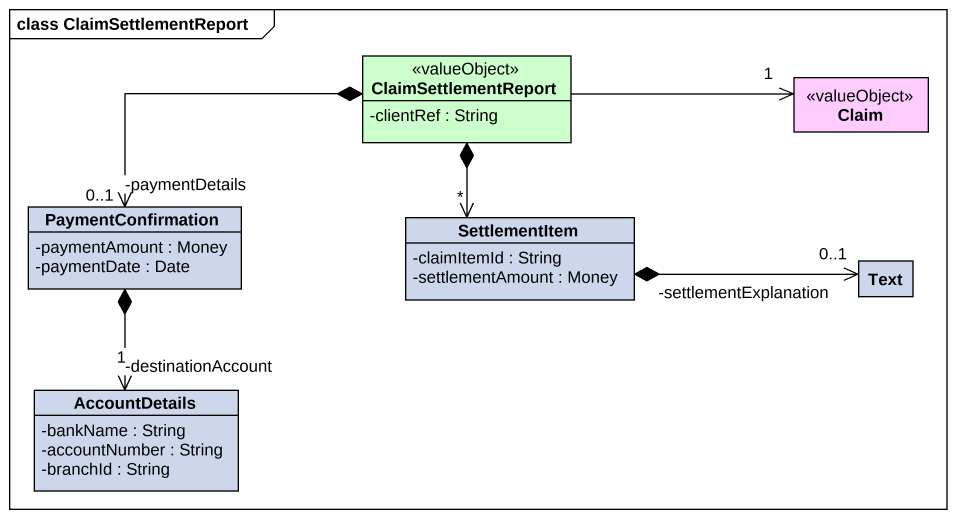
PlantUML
@startuml
mainframe class ClaimSettlementReport
hide circle
hide empty members
skinparam classAttributeIconSize 0
class ClaimSettlementReport <<valueObject>> #CCFFCC {
  -clientRef : String
}
class Claim <<valueObject>> #FFCCFF
class PaymentConfirmation #CDD7EB {
  -paymentAmount : Money
  -paymentDate : Date
}
class SettlementItem #CDD7EB {
  -claimItemId : String
  -settlementAmount : Money
}
class Text #CDD7EB
class AccountDetails #CDD7EB {
  -bankName : String
  -accountNumber : String
  -branchId : String
}
ClaimSettlementReport -right-> "1" Claim
ClaimSettlementReport *-left-> "-paymentDetails\n0..1" PaymentConfirmation
ClaimSettlementReport *--> "*" SettlementItem
PaymentConfirmation *--> "-destinationAccount\n1" AccountDetails
SettlementItem *-right-> "-settlementExplanation\n0..1" Text
@enduml
